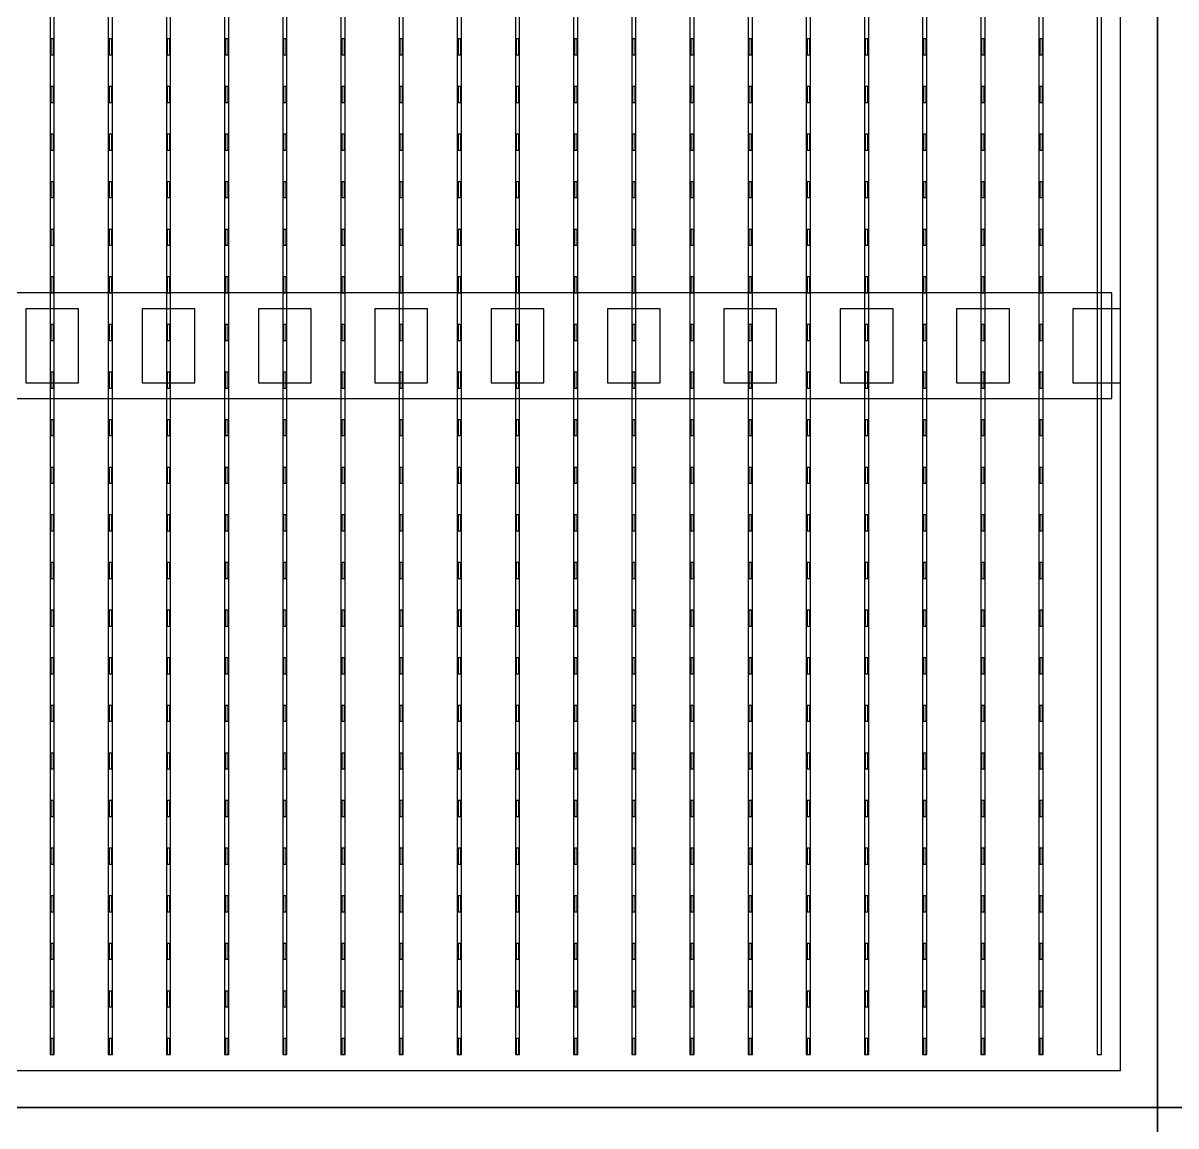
# Model space of a CAD drawing. Header units: millimetres. Extents: x -18 to 142, y -7 to 153.
# Drawn here: x 93.25 to 104.14, y 20.22 to 30.65 of the extents above; entities that cross this region are included whole.
import ezdxf

# ---------------------------------------------------------------- set-up
doc = ezdxf.new("R2010")
doc.units = ezdxf.units.MM
for name, color, linetype in [('BUSBARS', 3, 'Continuous'), ('CELLS', 5, 'Continuous'), ('CONTACT_PADS', 2, 'Continuous'), ('DICING', 4, 'Continuous'), ('FINGERS', 1, 'Continuous'), ('INSULATION', 2, 'Continuous')]:
    doc.layers.add(name, color=color, linetype=linetype)

msp = doc.modelspace()

# ---------------------------------------------------------------- linework, layer by layer
at = {"layer": 'BUSBARS'}
msp.add_lwpolyline([(103.54, 27.1), (103.54, 28.1), (83.5, 28.1), (83.5, 27.1), (103.54, 27.1)], close=True, dxfattribs=at)
at = {"layer": 'CELLS'}
for points in [[(103.97, 20.4), (103.97, 41.3), (83.07, 41.3), (83.07, 20.4), (103.97, 20.4)], [(124.87, 20.4), (124.87, 41.3), (103.97, 41.3), (103.97, 20.4), (124.87, 20.4)], [(103.97, -0.5), (103.97, 20.4), (83.07, 20.4), (83.07, -0.5), (103.97, -0.5)], [(124.87, -0.5), (124.87, 20.4), (103.97, 20.4), (103.97, -0.5), (124.87, -0.5)]]:
    msp.add_lwpolyline(points, close=True, dxfattribs=at)
at = {"layer": 'CONTACT_PADS'}
for points in [[(93.533, 30.35), (93.533, 30.5), (93.508, 30.5), (93.508, 30.35), (93.533, 30.35)], [(94.083, 30.35), (94.083, 30.5), (94.058, 30.5), (94.058, 30.35), (94.083, 30.35)], [(94.633, 30.35), (94.633, 30.5), (94.608, 30.5), (94.608, 30.35), (94.633, 30.35)], [(95.183, 30.35), (95.183, 30.5), (95.158, 30.5), (95.158, 30.35), (95.183, 30.35)], [(95.733, 30.35), (95.733, 30.5), (95.708, 30.5), (95.708, 30.35), (95.733, 30.35)], [(96.283, 30.35), (96.283, 30.5), (96.258, 30.5), (96.258, 30.35), (96.283, 30.35)], [(96.833, 30.35), (96.833, 30.5), (96.808, 30.5), (96.808, 30.35), (96.833, 30.35)], [(97.383, 30.35), (97.383, 30.5), (97.358, 30.5), (97.358, 30.35), (97.383, 30.35)], [(97.933, 30.35), (97.933, 30.5), (97.908, 30.5), (97.908, 30.35), (97.933, 30.35)], [(98.483, 30.35), (98.483, 30.5), (98.458, 30.5), (98.458, 30.35), (98.483, 30.35)], [(99.033, 30.35), (99.033, 30.5), (99.008, 30.5), (99.008, 30.35), (99.033, 30.35)], [(99.583, 30.35), (99.583, 30.5), (99.558, 30.5), (99.558, 30.35), (99.583, 30.35)], [(100.133, 30.35), (100.133, 30.5), (100.108, 30.5), (100.108, 30.35), (100.133, 30.35)], [(100.683, 30.35), (100.683, 30.5), (100.658, 30.5), (100.658, 30.35), (100.683, 30.35)], [(101.233, 30.35), (101.233, 30.5), (101.208, 30.5), (101.208, 30.35), (101.233, 30.35)], [(101.783, 30.35), (101.783, 30.5), (101.758, 30.5), (101.758, 30.35), (101.783, 30.35)], [(102.333, 30.35), (102.333, 30.5), (102.308, 30.5), (102.308, 30.35), (102.333, 30.35)], [(102.883, 30.35), (102.883, 30.5), (102.858, 30.5), (102.858, 30.35), (102.883, 30.35)], [(93.533, 29.9), (93.533, 30.05), (93.508, 30.05), (93.508, 29.9), (93.533, 29.9)], [(94.083, 29.9), (94.083, 30.05), (94.058, 30.05), (94.058, 29.9), (94.083, 29.9)], [(94.633, 29.9), (94.633, 30.05), (94.608, 30.05), (94.608, 29.9), (94.633, 29.9)], [(95.183, 29.9), (95.183, 30.05), (95.158, 30.05), (95.158, 29.9), (95.183, 29.9)], [(95.733, 29.9), (95.733, 30.05), (95.708, 30.05), (95.708, 29.9), (95.733, 29.9)], [(96.283, 29.9), (96.283, 30.05), (96.258, 30.05), (96.258, 29.9), (96.283, 29.9)], [(96.833, 29.9), (96.833, 30.05), (96.808, 30.05), (96.808, 29.9), (96.833, 29.9)], [(97.383, 29.9), (97.383, 30.05), (97.358, 30.05), (97.358, 29.9), (97.383, 29.9)], [(97.933, 29.9), (97.933, 30.05), (97.908, 30.05), (97.908, 29.9), (97.933, 29.9)], [(98.483, 29.9), (98.483, 30.05), (98.458, 30.05), (98.458, 29.9), (98.483, 29.9)], [(99.033, 29.9), (99.033, 30.05), (99.008, 30.05), (99.008, 29.9), (99.033, 29.9)], [(99.583, 29.9), (99.583, 30.05), (99.558, 30.05), (99.558, 29.9), (99.583, 29.9)], [(100.133, 29.9), (100.133, 30.05), (100.108, 30.05), (100.108, 29.9), (100.133, 29.9)], [(100.683, 29.9), (100.683, 30.05), (100.658, 30.05), (100.658, 29.9), (100.683, 29.9)], [(101.233, 29.9), (101.233, 30.05), (101.208, 30.05), (101.208, 29.9), (101.233, 29.9)], [(101.783, 29.9), (101.783, 30.05), (101.758, 30.05), (101.758, 29.9), (101.783, 29.9)], [(102.333, 29.9), (102.333, 30.05), (102.308, 30.05), (102.308, 29.9), (102.333, 29.9)], [(102.883, 29.9), (102.883, 30.05), (102.858, 30.05), (102.858, 29.9), (102.883, 29.9)], [(93.533, 29.45), (93.533, 29.6), (93.508, 29.6), (93.508, 29.45), (93.533, 29.45)], [(94.083, 29.45), (94.083, 29.6), (94.058, 29.6), (94.058, 29.45), (94.083, 29.45)], [(94.633, 29.45), (94.633, 29.6), (94.608, 29.6), (94.608, 29.45), (94.633, 29.45)], [(95.183, 29.45), (95.183, 29.6), (95.158, 29.6), (95.158, 29.45), (95.183, 29.45)], [(95.733, 29.45), (95.733, 29.6), (95.708, 29.6), (95.708, 29.45), (95.733, 29.45)], [(96.283, 29.45), (96.283, 29.6), (96.258, 29.6), (96.258, 29.45), (96.283, 29.45)], [(96.833, 29.45), (96.833, 29.6), (96.808, 29.6), (96.808, 29.45), (96.833, 29.45)], [(97.383, 29.45), (97.383, 29.6), (97.358, 29.6), (97.358, 29.45), (97.383, 29.45)], [(97.933, 29.45), (97.933, 29.6), (97.908, 29.6), (97.908, 29.45), (97.933, 29.45)], [(98.483, 29.45), (98.483, 29.6), (98.458, 29.6), (98.458, 29.45), (98.483, 29.45)], [(99.033, 29.45), (99.033, 29.6), (99.008, 29.6), (99.008, 29.45), (99.033, 29.45)], [(99.583, 29.45), (99.583, 29.6), (99.558, 29.6), (99.558, 29.45), (99.583, 29.45)], [(100.133, 29.45), (100.133, 29.6), (100.108, 29.6), (100.108, 29.45), (100.133, 29.45)], [(100.683, 29.45), (100.683, 29.6), (100.658, 29.6), (100.658, 29.45), (100.683, 29.45)], [(101.233, 29.45), (101.233, 29.6), (101.208, 29.6), (101.208, 29.45), (101.233, 29.45)], [(101.783, 29.45), (101.783, 29.6), (101.758, 29.6), (101.758, 29.45), (101.783, 29.45)], [(102.333, 29.45), (102.333, 29.6), (102.308, 29.6), (102.308, 29.45), (102.333, 29.45)], [(102.883, 29.45), (102.883, 29.6), (102.858, 29.6), (102.858, 29.45), (102.883, 29.45)], [(93.533, 29), (93.533, 29.15), (93.508, 29.15), (93.508, 29), (93.533, 29)], [(94.083, 29), (94.083, 29.15), (94.058, 29.15), (94.058, 29), (94.083, 29)], [(94.633, 29), (94.633, 29.15), (94.608, 29.15), (94.608, 29), (94.633, 29)], [(95.183, 29), (95.183, 29.15), (95.158, 29.15), (95.158, 29), (95.183, 29)], [(95.733, 29), (95.733, 29.15), (95.708, 29.15), (95.708, 29), (95.733, 29)], [(96.283, 29), (96.283, 29.15), (96.258, 29.15), (96.258, 29), (96.283, 29)], [(96.833, 29), (96.833, 29.15), (96.808, 29.15), (96.808, 29), (96.833, 29)], [(97.383, 29), (97.383, 29.15), (97.358, 29.15), (97.358, 29), (97.383, 29)], [(97.933, 29), (97.933, 29.15), (97.908, 29.15), (97.908, 29), (97.933, 29)], [(98.483, 29), (98.483, 29.15), (98.458, 29.15), (98.458, 29), (98.483, 29)], [(99.033, 29), (99.033, 29.15), (99.008, 29.15), (99.008, 29), (99.033, 29)], [(99.583, 29), (99.583, 29.15), (99.558, 29.15), (99.558, 29), (99.583, 29)], [(100.133, 29), (100.133, 29.15), (100.108, 29.15), (100.108, 29), (100.133, 29)], [(100.683, 29), (100.683, 29.15), (100.658, 29.15), (100.658, 29), (100.683, 29)], [(101.233, 29), (101.233, 29.15), (101.208, 29.15), (101.208, 29), (101.233, 29)], [(101.783, 29), (101.783, 29.15), (101.758, 29.15), (101.758, 29), (101.783, 29)], [(102.333, 29), (102.333, 29.15), (102.308, 29.15), (102.308, 29), (102.333, 29)], [(102.883, 29), (102.883, 29.15), (102.858, 29.15), (102.858, 29), (102.883, 29)], [(93.533, 28.55), (93.533, 28.7), (93.508, 28.7), (93.508, 28.55), (93.533, 28.55)], [(94.083, 28.55), (94.083, 28.7), (94.058, 28.7), (94.058, 28.55), (94.083, 28.55)], [(94.633, 28.55), (94.633, 28.7), (94.608, 28.7), (94.608, 28.55), (94.633, 28.55)], [(95.183, 28.55), (95.183, 28.7), (95.158, 28.7), (95.158, 28.55), (95.183, 28.55)], [(95.733, 28.55), (95.733, 28.7), (95.708, 28.7), (95.708, 28.55), (95.733, 28.55)], [(96.283, 28.55), (96.283, 28.7), (96.258, 28.7), (96.258, 28.55), (96.283, 28.55)], [(96.833, 28.55), (96.833, 28.7), (96.808, 28.7), (96.808, 28.55), (96.833, 28.55)], [(97.383, 28.55), (97.383, 28.7), (97.358, 28.7), (97.358, 28.55), (97.383, 28.55)], [(97.933, 28.55), (97.933, 28.7), (97.908, 28.7), (97.908, 28.55), (97.933, 28.55)], [(98.483, 28.55), (98.483, 28.7), (98.458, 28.7), (98.458, 28.55), (98.483, 28.55)], [(99.033, 28.55), (99.033, 28.7), (99.008, 28.7), (99.008, 28.55), (99.033, 28.55)], [(99.583, 28.55), (99.583, 28.7), (99.558, 28.7), (99.558, 28.55), (99.583, 28.55)], [(100.133, 28.55), (100.133, 28.7), (100.108, 28.7), (100.108, 28.55), (100.133, 28.55)], [(100.683, 28.55), (100.683, 28.7), (100.658, 28.7), (100.658, 28.55), (100.683, 28.55)], [(101.233, 28.55), (101.233, 28.7), (101.208, 28.7), (101.208, 28.55), (101.233, 28.55)], [(101.783, 28.55), (101.783, 28.7), (101.758, 28.7), (101.758, 28.55), (101.783, 28.55)], [(102.333, 28.55), (102.333, 28.7), (102.308, 28.7), (102.308, 28.55), (102.333, 28.55)], [(102.883, 28.55), (102.883, 28.7), (102.858, 28.7), (102.858, 28.55), (102.883, 28.55)], [(93.533, 28.1), (93.533, 28.25), (93.508, 28.25), (93.508, 28.1), (93.533, 28.1)], [(94.083, 28.1), (94.083, 28.25), (94.058, 28.25), (94.058, 28.1), (94.083, 28.1)], [(94.633, 28.1), (94.633, 28.25), (94.608, 28.25), (94.608, 28.1), (94.633, 28.1)], [(95.183, 28.1), (95.183, 28.25), (95.158, 28.25), (95.158, 28.1), (95.183, 28.1)], [(95.733, 28.1), (95.733, 28.25), (95.708, 28.25), (95.708, 28.1), (95.733, 28.1)], [(96.283, 28.1), (96.283, 28.25), (96.258, 28.25), (96.258, 28.1), (96.283, 28.1)], [(96.833, 28.1), (96.833, 28.25), (96.808, 28.25), (96.808, 28.1), (96.833, 28.1)], [(97.383, 28.1), (97.383, 28.25), (97.358, 28.25), (97.358, 28.1), (97.383, 28.1)], [(97.933, 28.1), (97.933, 28.25), (97.908, 28.25), (97.908, 28.1), (97.933, 28.1)], [(98.483, 28.1), (98.483, 28.25), (98.458, 28.25), (98.458, 28.1), (98.483, 28.1)], [(99.033, 28.1), (99.033, 28.25), (99.008, 28.25), (99.008, 28.1), (99.033, 28.1)], [(99.583, 28.1), (99.583, 28.25), (99.558, 28.25), (99.558, 28.1), (99.583, 28.1)], [(100.133, 28.1), (100.133, 28.25), (100.108, 28.25), (100.108, 28.1), (100.133, 28.1)], [(100.683, 28.1), (100.683, 28.25), (100.658, 28.25), (100.658, 28.1), (100.683, 28.1)], [(101.233, 28.1), (101.233, 28.25), (101.208, 28.25), (101.208, 28.1), (101.233, 28.1)], [(101.783, 28.1), (101.783, 28.25), (101.758, 28.25), (101.758, 28.1), (101.783, 28.1)], [(102.333, 28.1), (102.333, 28.25), (102.308, 28.25), (102.308, 28.1), (102.333, 28.1)], [(102.883, 28.1), (102.883, 28.25), (102.858, 28.25), (102.858, 28.1), (102.883, 28.1)], [(93.533, 27.65), (93.533, 27.8), (93.508, 27.8), (93.508, 27.65), (93.533, 27.65)], [(94.083, 27.65), (94.083, 27.8), (94.058, 27.8), (94.058, 27.65), (94.083, 27.65)], [(94.633, 27.65), (94.633, 27.8), (94.608, 27.8), (94.608, 27.65), (94.633, 27.65)], [(95.183, 27.65), (95.183, 27.8), (95.158, 27.8), (95.158, 27.65), (95.183, 27.65)], [(95.733, 27.65), (95.733, 27.8), (95.708, 27.8), (95.708, 27.65), (95.733, 27.65)], [(96.283, 27.65), (96.283, 27.8), (96.258, 27.8), (96.258, 27.65), (96.283, 27.65)], [(96.833, 27.65), (96.833, 27.8), (96.808, 27.8), (96.808, 27.65), (96.833, 27.65)], [(97.383, 27.65), (97.383, 27.8), (97.358, 27.8), (97.358, 27.65), (97.383, 27.65)], [(97.933, 27.65), (97.933, 27.8), (97.908, 27.8), (97.908, 27.65), (97.933, 27.65)], [(98.483, 27.65), (98.483, 27.8), (98.458, 27.8), (98.458, 27.65), (98.483, 27.65)], [(99.033, 27.65), (99.033, 27.8), (99.008, 27.8), (99.008, 27.65), (99.033, 27.65)], [(99.583, 27.65), (99.583, 27.8), (99.558, 27.8), (99.558, 27.65), (99.583, 27.65)], [(100.133, 27.65), (100.133, 27.8), (100.108, 27.8), (100.108, 27.65), (100.133, 27.65)], [(100.683, 27.65), (100.683, 27.8), (100.658, 27.8), (100.658, 27.65), (100.683, 27.65)], [(101.233, 27.65), (101.233, 27.8), (101.208, 27.8), (101.208, 27.65), (101.233, 27.65)], [(101.783, 27.65), (101.783, 27.8), (101.758, 27.8), (101.758, 27.65), (101.783, 27.65)], [(102.333, 27.65), (102.333, 27.8), (102.308, 27.8), (102.308, 27.65), (102.333, 27.65)], [(102.883, 27.65), (102.883, 27.8), (102.858, 27.8), (102.858, 27.65), (102.883, 27.65)], [(93.533, 27.2), (93.533, 27.35), (93.508, 27.35), (93.508, 27.2), (93.533, 27.2)], [(94.083, 27.2), (94.083, 27.35), (94.058, 27.35), (94.058, 27.2), (94.083, 27.2)], [(94.633, 27.2), (94.633, 27.35), (94.608, 27.35), (94.608, 27.2), (94.633, 27.2)], [(95.183, 27.2), (95.183, 27.35), (95.158, 27.35), (95.158, 27.2), (95.183, 27.2)], [(95.733, 27.2), (95.733, 27.35), (95.708, 27.35), (95.708, 27.2), (95.733, 27.2)], [(96.283, 27.2), (96.283, 27.35), (96.258, 27.35), (96.258, 27.2), (96.283, 27.2)], [(96.833, 27.2), (96.833, 27.35), (96.808, 27.35), (96.808, 27.2), (96.833, 27.2)], [(97.383, 27.2), (97.383, 27.35), (97.358, 27.35), (97.358, 27.2), (97.383, 27.2)], [(97.933, 27.2), (97.933, 27.35), (97.908, 27.35), (97.908, 27.2), (97.933, 27.2)], [(98.483, 27.2), (98.483, 27.35), (98.458, 27.35), (98.458, 27.2), (98.483, 27.2)], [(99.033, 27.2), (99.033, 27.35), (99.008, 27.35), (99.008, 27.2), (99.033, 27.2)], [(99.583, 27.2), (99.583, 27.35), (99.558, 27.35), (99.558, 27.2), (99.583, 27.2)], [(100.133, 27.2), (100.133, 27.35), (100.108, 27.35), (100.108, 27.2), (100.133, 27.2)], [(100.683, 27.2), (100.683, 27.35), (100.658, 27.35), (100.658, 27.2), (100.683, 27.2)], [(101.233, 27.2), (101.233, 27.35), (101.208, 27.35), (101.208, 27.2), (101.233, 27.2)], [(101.783, 27.2), (101.783, 27.35), (101.758, 27.35), (101.758, 27.2), (101.783, 27.2)], [(102.333, 27.2), (102.333, 27.35), (102.308, 27.35), (102.308, 27.2), (102.333, 27.2)], [(102.883, 27.2), (102.883, 27.35), (102.858, 27.35), (102.858, 27.2), (102.883, 27.2)], [(93.533, 26.75), (93.533, 26.9), (93.508, 26.9), (93.508, 26.75), (93.533, 26.75)], [(94.083, 26.75), (94.083, 26.9), (94.058, 26.9), (94.058, 26.75), (94.083, 26.75)], [(94.633, 26.75), (94.633, 26.9), (94.608, 26.9), (94.608, 26.75), (94.633, 26.75)], [(95.183, 26.75), (95.183, 26.9), (95.158, 26.9), (95.158, 26.75), (95.183, 26.75)], [(95.733, 26.75), (95.733, 26.9), (95.708, 26.9), (95.708, 26.75), (95.733, 26.75)], [(96.283, 26.75), (96.283, 26.9), (96.258, 26.9), (96.258, 26.75), (96.283, 26.75)], [(96.833, 26.75), (96.833, 26.9), (96.808, 26.9), (96.808, 26.75), (96.833, 26.75)], [(97.383, 26.75), (97.383, 26.9), (97.358, 26.9), (97.358, 26.75), (97.383, 26.75)], [(97.933, 26.75), (97.933, 26.9), (97.908, 26.9), (97.908, 26.75), (97.933, 26.75)], [(98.483, 26.75), (98.483, 26.9), (98.458, 26.9), (98.458, 26.75), (98.483, 26.75)], [(99.033, 26.75), (99.033, 26.9), (99.008, 26.9), (99.008, 26.75), (99.033, 26.75)], [(99.583, 26.75), (99.583, 26.9), (99.558, 26.9), (99.558, 26.75), (99.583, 26.75)], [(100.133, 26.75), (100.133, 26.9), (100.108, 26.9), (100.108, 26.75), (100.133, 26.75)], [(100.683, 26.75), (100.683, 26.9), (100.658, 26.9), (100.658, 26.75), (100.683, 26.75)], [(101.233, 26.75), (101.233, 26.9), (101.208, 26.9), (101.208, 26.75), (101.233, 26.75)], [(101.783, 26.75), (101.783, 26.9), (101.758, 26.9), (101.758, 26.75), (101.783, 26.75)], [(102.333, 26.75), (102.333, 26.9), (102.308, 26.9), (102.308, 26.75), (102.333, 26.75)], [(102.883, 26.75), (102.883, 26.9), (102.858, 26.9), (102.858, 26.75), (102.883, 26.75)], [(93.533, 26.3), (93.533, 26.45), (93.508, 26.45), (93.508, 26.3), (93.533, 26.3)], [(94.083, 26.3), (94.083, 26.45), (94.058, 26.45), (94.058, 26.3), (94.083, 26.3)], [(94.633, 26.3), (94.633, 26.45), (94.608, 26.45), (94.608, 26.3), (94.633, 26.3)], [(95.183, 26.3), (95.183, 26.45), (95.158, 26.45), (95.158, 26.3), (95.183, 26.3)], [(95.733, 26.3), (95.733, 26.45), (95.708, 26.45), (95.708, 26.3), (95.733, 26.3)], [(96.283, 26.3), (96.283, 26.45), (96.258, 26.45), (96.258, 26.3), (96.283, 26.3)], [(96.833, 26.3), (96.833, 26.45), (96.808, 26.45), (96.808, 26.3), (96.833, 26.3)], [(97.383, 26.3), (97.383, 26.45), (97.358, 26.45), (97.358, 26.3), (97.383, 26.3)], [(97.933, 26.3), (97.933, 26.45), (97.908, 26.45), (97.908, 26.3), (97.933, 26.3)], [(98.483, 26.3), (98.483, 26.45), (98.458, 26.45), (98.458, 26.3), (98.483, 26.3)], [(99.033, 26.3), (99.033, 26.45), (99.008, 26.45), (99.008, 26.3), (99.033, 26.3)], [(99.583, 26.3), (99.583, 26.45), (99.558, 26.45), (99.558, 26.3), (99.583, 26.3)], [(100.133, 26.3), (100.133, 26.45), (100.108, 26.45), (100.108, 26.3), (100.133, 26.3)], [(100.683, 26.3), (100.683, 26.45), (100.658, 26.45), (100.658, 26.3), (100.683, 26.3)], [(101.233, 26.3), (101.233, 26.45), (101.208, 26.45), (101.208, 26.3), (101.233, 26.3)], [(101.783, 26.3), (101.783, 26.45), (101.758, 26.45), (101.758, 26.3), (101.783, 26.3)], [(102.333, 26.3), (102.333, 26.45), (102.308, 26.45), (102.308, 26.3), (102.333, 26.3)], [(102.883, 26.3), (102.883, 26.45), (102.858, 26.45), (102.858, 26.3), (102.883, 26.3)], [(93.533, 25.85), (93.533, 26), (93.508, 26), (93.508, 25.85), (93.533, 25.85)], [(94.083, 25.85), (94.083, 26), (94.058, 26), (94.058, 25.85), (94.083, 25.85)], [(94.633, 25.85), (94.633, 26), (94.608, 26), (94.608, 25.85), (94.633, 25.85)], [(95.183, 25.85), (95.183, 26), (95.158, 26), (95.158, 25.85), (95.183, 25.85)], [(95.733, 25.85), (95.733, 26), (95.708, 26), (95.708, 25.85), (95.733, 25.85)], [(96.283, 25.85), (96.283, 26), (96.258, 26), (96.258, 25.85), (96.283, 25.85)], [(96.833, 25.85), (96.833, 26), (96.808, 26), (96.808, 25.85), (96.833, 25.85)], [(97.383, 25.85), (97.383, 26), (97.358, 26), (97.358, 25.85), (97.383, 25.85)], [(97.933, 25.85), (97.933, 26), (97.908, 26), (97.908, 25.85), (97.933, 25.85)], [(98.483, 25.85), (98.483, 26), (98.458, 26), (98.458, 25.85), (98.483, 25.85)], [(99.033, 25.85), (99.033, 26), (99.008, 26), (99.008, 25.85), (99.033, 25.85)], [(99.583, 25.85), (99.583, 26), (99.558, 26), (99.558, 25.85), (99.583, 25.85)], [(100.133, 25.85), (100.133, 26), (100.108, 26), (100.108, 25.85), (100.133, 25.85)], [(100.683, 25.85), (100.683, 26), (100.658, 26), (100.658, 25.85), (100.683, 25.85)], [(101.233, 25.85), (101.233, 26), (101.208, 26), (101.208, 25.85), (101.233, 25.85)], [(101.783, 25.85), (101.783, 26), (101.758, 26), (101.758, 25.85), (101.783, 25.85)], [(102.333, 25.85), (102.333, 26), (102.308, 26), (102.308, 25.85), (102.333, 25.85)], [(102.883, 25.85), (102.883, 26), (102.858, 26), (102.858, 25.85), (102.883, 25.85)], [(93.533, 25.4), (93.533, 25.55), (93.508, 25.55), (93.508, 25.4), (93.533, 25.4)], [(94.083, 25.4), (94.083, 25.55), (94.058, 25.55), (94.058, 25.4), (94.083, 25.4)], [(94.633, 25.4), (94.633, 25.55), (94.608, 25.55), (94.608, 25.4), (94.633, 25.4)], [(95.183, 25.4), (95.183, 25.55), (95.158, 25.55), (95.158, 25.4), (95.183, 25.4)], [(95.733, 25.4), (95.733, 25.55), (95.708, 25.55), (95.708, 25.4), (95.733, 25.4)], [(96.283, 25.4), (96.283, 25.55), (96.258, 25.55), (96.258, 25.4), (96.283, 25.4)], [(96.833, 25.4), (96.833, 25.55), (96.808, 25.55), (96.808, 25.4), (96.833, 25.4)], [(97.383, 25.4), (97.383, 25.55), (97.358, 25.55), (97.358, 25.4), (97.383, 25.4)], [(97.933, 25.4), (97.933, 25.55), (97.908, 25.55), (97.908, 25.4), (97.933, 25.4)], [(98.483, 25.4), (98.483, 25.55), (98.458, 25.55), (98.458, 25.4), (98.483, 25.4)], [(99.033, 25.4), (99.033, 25.55), (99.008, 25.55), (99.008, 25.4), (99.033, 25.4)], [(99.583, 25.4), (99.583, 25.55), (99.558, 25.55), (99.558, 25.4), (99.583, 25.4)], [(100.133, 25.4), (100.133, 25.55), (100.108, 25.55), (100.108, 25.4), (100.133, 25.4)], [(100.683, 25.4), (100.683, 25.55), (100.658, 25.55), (100.658, 25.4), (100.683, 25.4)], [(101.233, 25.4), (101.233, 25.55), (101.208, 25.55), (101.208, 25.4), (101.233, 25.4)], [(101.783, 25.4), (101.783, 25.55), (101.758, 25.55), (101.758, 25.4), (101.783, 25.4)], [(102.333, 25.4), (102.333, 25.55), (102.308, 25.55), (102.308, 25.4), (102.333, 25.4)], [(102.883, 25.4), (102.883, 25.55), (102.858, 25.55), (102.858, 25.4), (102.883, 25.4)], [(93.533, 24.95), (93.533, 25.1), (93.508, 25.1), (93.508, 24.95), (93.533, 24.95)], [(94.083, 24.95), (94.083, 25.1), (94.058, 25.1), (94.058, 24.95), (94.083, 24.95)], [(94.633, 24.95), (94.633, 25.1), (94.608, 25.1), (94.608, 24.95), (94.633, 24.95)], [(95.183, 24.95), (95.183, 25.1), (95.158, 25.1), (95.158, 24.95), (95.183, 24.95)], [(95.733, 24.95), (95.733, 25.1), (95.708, 25.1), (95.708, 24.95), (95.733, 24.95)], [(96.283, 24.95), (96.283, 25.1), (96.258, 25.1), (96.258, 24.95), (96.283, 24.95)], [(96.833, 24.95), (96.833, 25.1), (96.808, 25.1), (96.808, 24.95), (96.833, 24.95)], [(97.383, 24.95), (97.383, 25.1), (97.358, 25.1), (97.358, 24.95), (97.383, 24.95)], [(97.933, 24.95), (97.933, 25.1), (97.908, 25.1), (97.908, 24.95), (97.933, 24.95)], [(98.483, 24.95), (98.483, 25.1), (98.458, 25.1), (98.458, 24.95), (98.483, 24.95)], [(99.033, 24.95), (99.033, 25.1), (99.008, 25.1), (99.008, 24.95), (99.033, 24.95)], [(99.583, 24.95), (99.583, 25.1), (99.558, 25.1), (99.558, 24.95), (99.583, 24.95)], [(100.133, 24.95), (100.133, 25.1), (100.108, 25.1), (100.108, 24.95), (100.133, 24.95)], [(100.683, 24.95), (100.683, 25.1), (100.658, 25.1), (100.658, 24.95), (100.683, 24.95)], [(101.233, 24.95), (101.233, 25.1), (101.208, 25.1), (101.208, 24.95), (101.233, 24.95)], [(101.783, 24.95), (101.783, 25.1), (101.758, 25.1), (101.758, 24.95), (101.783, 24.95)], [(102.333, 24.95), (102.333, 25.1), (102.308, 25.1), (102.308, 24.95), (102.333, 24.95)], [(102.883, 24.95), (102.883, 25.1), (102.858, 25.1), (102.858, 24.95), (102.883, 24.95)], [(93.533, 24.5), (93.533, 24.65), (93.508, 24.65), (93.508, 24.5), (93.533, 24.5)], [(94.083, 24.5), (94.083, 24.65), (94.058, 24.65), (94.058, 24.5), (94.083, 24.5)], [(94.633, 24.5), (94.633, 24.65), (94.608, 24.65), (94.608, 24.5), (94.633, 24.5)], [(95.183, 24.5), (95.183, 24.65), (95.158, 24.65), (95.158, 24.5), (95.183, 24.5)], [(95.733, 24.5), (95.733, 24.65), (95.708, 24.65), (95.708, 24.5), (95.733, 24.5)], [(96.283, 24.5), (96.283, 24.65), (96.258, 24.65), (96.258, 24.5), (96.283, 24.5)], [(96.833, 24.5), (96.833, 24.65), (96.808, 24.65), (96.808, 24.5), (96.833, 24.5)], [(97.383, 24.5), (97.383, 24.65), (97.358, 24.65), (97.358, 24.5), (97.383, 24.5)], [(97.933, 24.5), (97.933, 24.65), (97.908, 24.65), (97.908, 24.5), (97.933, 24.5)], [(98.483, 24.5), (98.483, 24.65), (98.458, 24.65), (98.458, 24.5), (98.483, 24.5)], [(99.033, 24.5), (99.033, 24.65), (99.008, 24.65), (99.008, 24.5), (99.033, 24.5)], [(99.583, 24.5), (99.583, 24.65), (99.558, 24.65), (99.558, 24.5), (99.583, 24.5)], [(100.133, 24.5), (100.133, 24.65), (100.108, 24.65), (100.108, 24.5), (100.133, 24.5)], [(100.683, 24.5), (100.683, 24.65), (100.658, 24.65), (100.658, 24.5), (100.683, 24.5)], [(101.233, 24.5), (101.233, 24.65), (101.208, 24.65), (101.208, 24.5), (101.233, 24.5)], [(101.783, 24.5), (101.783, 24.65), (101.758, 24.65), (101.758, 24.5), (101.783, 24.5)], [(102.333, 24.5), (102.333, 24.65), (102.308, 24.65), (102.308, 24.5), (102.333, 24.5)], [(102.883, 24.5), (102.883, 24.65), (102.858, 24.65), (102.858, 24.5), (102.883, 24.5)], [(93.533, 24.05), (93.533, 24.2), (93.508, 24.2), (93.508, 24.05), (93.533, 24.05)], [(94.083, 24.05), (94.083, 24.2), (94.058, 24.2), (94.058, 24.05), (94.083, 24.05)], [(94.633, 24.05), (94.633, 24.2), (94.608, 24.2), (94.608, 24.05), (94.633, 24.05)], [(95.183, 24.05), (95.183, 24.2), (95.158, 24.2), (95.158, 24.05), (95.183, 24.05)], [(95.733, 24.05), (95.733, 24.2), (95.708, 24.2), (95.708, 24.05), (95.733, 24.05)], [(96.283, 24.05), (96.283, 24.2), (96.258, 24.2), (96.258, 24.05), (96.283, 24.05)], [(96.833, 24.05), (96.833, 24.2), (96.808, 24.2), (96.808, 24.05), (96.833, 24.05)], [(97.383, 24.05), (97.383, 24.2), (97.358, 24.2), (97.358, 24.05), (97.383, 24.05)], [(97.933, 24.05), (97.933, 24.2), (97.908, 24.2), (97.908, 24.05), (97.933, 24.05)], [(98.483, 24.05), (98.483, 24.2), (98.458, 24.2), (98.458, 24.05), (98.483, 24.05)], [(99.033, 24.05), (99.033, 24.2), (99.008, 24.2), (99.008, 24.05), (99.033, 24.05)], [(99.583, 24.05), (99.583, 24.2), (99.558, 24.2), (99.558, 24.05), (99.583, 24.05)], [(100.133, 24.05), (100.133, 24.2), (100.108, 24.2), (100.108, 24.05), (100.133, 24.05)], [(100.683, 24.05), (100.683, 24.2), (100.658, 24.2), (100.658, 24.05), (100.683, 24.05)], [(101.233, 24.05), (101.233, 24.2), (101.208, 24.2), (101.208, 24.05), (101.233, 24.05)], [(101.783, 24.05), (101.783, 24.2), (101.758, 24.2), (101.758, 24.05), (101.783, 24.05)], [(102.333, 24.05), (102.333, 24.2), (102.308, 24.2), (102.308, 24.05), (102.333, 24.05)], [(102.883, 24.05), (102.883, 24.2), (102.858, 24.2), (102.858, 24.05), (102.883, 24.05)], [(93.533, 23.6), (93.533, 23.75), (93.508, 23.75), (93.508, 23.6), (93.533, 23.6)], [(94.083, 23.6), (94.083, 23.75), (94.058, 23.75), (94.058, 23.6), (94.083, 23.6)], [(94.633, 23.6), (94.633, 23.75), (94.608, 23.75), (94.608, 23.6), (94.633, 23.6)], [(95.183, 23.6), (95.183, 23.75), (95.158, 23.75), (95.158, 23.6), (95.183, 23.6)], [(95.733, 23.6), (95.733, 23.75), (95.708, 23.75), (95.708, 23.6), (95.733, 23.6)], [(96.283, 23.6), (96.283, 23.75), (96.258, 23.75), (96.258, 23.6), (96.283, 23.6)], [(96.833, 23.6), (96.833, 23.75), (96.808, 23.75), (96.808, 23.6), (96.833, 23.6)], [(97.383, 23.6), (97.383, 23.75), (97.358, 23.75), (97.358, 23.6), (97.383, 23.6)], [(97.933, 23.6), (97.933, 23.75), (97.908, 23.75), (97.908, 23.6), (97.933, 23.6)], [(98.483, 23.6), (98.483, 23.75), (98.458, 23.75), (98.458, 23.6), (98.483, 23.6)], [(99.033, 23.6), (99.033, 23.75), (99.008, 23.75), (99.008, 23.6), (99.033, 23.6)], [(99.583, 23.6), (99.583, 23.75), (99.558, 23.75), (99.558, 23.6), (99.583, 23.6)], [(100.133, 23.6), (100.133, 23.75), (100.108, 23.75), (100.108, 23.6), (100.133, 23.6)], [(100.683, 23.6), (100.683, 23.75), (100.658, 23.75), (100.658, 23.6), (100.683, 23.6)], [(101.233, 23.6), (101.233, 23.75), (101.208, 23.75), (101.208, 23.6), (101.233, 23.6)], [(101.783, 23.6), (101.783, 23.75), (101.758, 23.75), (101.758, 23.6), (101.783, 23.6)], [(102.333, 23.6), (102.333, 23.75), (102.308, 23.75), (102.308, 23.6), (102.333, 23.6)], [(102.883, 23.6), (102.883, 23.75), (102.858, 23.75), (102.858, 23.6), (102.883, 23.6)], [(93.533, 23.15), (93.533, 23.3), (93.508, 23.3), (93.508, 23.15), (93.533, 23.15)], [(94.083, 23.15), (94.083, 23.3), (94.058, 23.3), (94.058, 23.15), (94.083, 23.15)], [(94.633, 23.15), (94.633, 23.3), (94.608, 23.3), (94.608, 23.15), (94.633, 23.15)], [(95.183, 23.15), (95.183, 23.3), (95.158, 23.3), (95.158, 23.15), (95.183, 23.15)], [(95.733, 23.15), (95.733, 23.3), (95.708, 23.3), (95.708, 23.15), (95.733, 23.15)], [(96.283, 23.15), (96.283, 23.3), (96.258, 23.3), (96.258, 23.15), (96.283, 23.15)], [(96.833, 23.15), (96.833, 23.3), (96.808, 23.3), (96.808, 23.15), (96.833, 23.15)], [(97.383, 23.15), (97.383, 23.3), (97.358, 23.3), (97.358, 23.15), (97.383, 23.15)], [(97.933, 23.15), (97.933, 23.3), (97.908, 23.3), (97.908, 23.15), (97.933, 23.15)], [(98.483, 23.15), (98.483, 23.3), (98.458, 23.3), (98.458, 23.15), (98.483, 23.15)], [(99.033, 23.15), (99.033, 23.3), (99.008, 23.3), (99.008, 23.15), (99.033, 23.15)], [(99.583, 23.15), (99.583, 23.3), (99.558, 23.3), (99.558, 23.15), (99.583, 23.15)], [(100.133, 23.15), (100.133, 23.3), (100.108, 23.3), (100.108, 23.15), (100.133, 23.15)], [(100.683, 23.15), (100.683, 23.3), (100.658, 23.3), (100.658, 23.15), (100.683, 23.15)], [(101.233, 23.15), (101.233, 23.3), (101.208, 23.3), (101.208, 23.15), (101.233, 23.15)], [(101.783, 23.15), (101.783, 23.3), (101.758, 23.3), (101.758, 23.15), (101.783, 23.15)], [(102.333, 23.15), (102.333, 23.3), (102.308, 23.3), (102.308, 23.15), (102.333, 23.15)], [(102.883, 23.15), (102.883, 23.3), (102.858, 23.3), (102.858, 23.15), (102.883, 23.15)], [(93.533, 22.7), (93.533, 22.85), (93.508, 22.85), (93.508, 22.7), (93.533, 22.7)], [(94.083, 22.7), (94.083, 22.85), (94.058, 22.85), (94.058, 22.7), (94.083, 22.7)], [(94.633, 22.7), (94.633, 22.85), (94.608, 22.85), (94.608, 22.7), (94.633, 22.7)], [(95.183, 22.7), (95.183, 22.85), (95.158, 22.85), (95.158, 22.7), (95.183, 22.7)], [(95.733, 22.7), (95.733, 22.85), (95.708, 22.85), (95.708, 22.7), (95.733, 22.7)], [(96.283, 22.7), (96.283, 22.85), (96.258, 22.85), (96.258, 22.7), (96.283, 22.7)], [(96.833, 22.7), (96.833, 22.85), (96.808, 22.85), (96.808, 22.7), (96.833, 22.7)], [(97.383, 22.7), (97.383, 22.85), (97.358, 22.85), (97.358, 22.7), (97.383, 22.7)], [(97.933, 22.7), (97.933, 22.85), (97.908, 22.85), (97.908, 22.7), (97.933, 22.7)], [(98.483, 22.7), (98.483, 22.85), (98.458, 22.85), (98.458, 22.7), (98.483, 22.7)], [(99.033, 22.7), (99.033, 22.85), (99.008, 22.85), (99.008, 22.7), (99.033, 22.7)], [(99.583, 22.7), (99.583, 22.85), (99.558, 22.85), (99.558, 22.7), (99.583, 22.7)], [(100.133, 22.7), (100.133, 22.85), (100.108, 22.85), (100.108, 22.7), (100.133, 22.7)], [(100.683, 22.7), (100.683, 22.85), (100.658, 22.85), (100.658, 22.7), (100.683, 22.7)], [(101.233, 22.7), (101.233, 22.85), (101.208, 22.85), (101.208, 22.7), (101.233, 22.7)], [(101.783, 22.7), (101.783, 22.85), (101.758, 22.85), (101.758, 22.7), (101.783, 22.7)], [(102.333, 22.7), (102.333, 22.85), (102.308, 22.85), (102.308, 22.7), (102.333, 22.7)], [(102.883, 22.7), (102.883, 22.85), (102.858, 22.85), (102.858, 22.7), (102.883, 22.7)], [(93.533, 22.25), (93.533, 22.4), (93.508, 22.4), (93.508, 22.25), (93.533, 22.25)], [(94.083, 22.25), (94.083, 22.4), (94.058, 22.4), (94.058, 22.25), (94.083, 22.25)], [(94.633, 22.25), (94.633, 22.4), (94.608, 22.4), (94.608, 22.25), (94.633, 22.25)], [(95.183, 22.25), (95.183, 22.4), (95.158, 22.4), (95.158, 22.25), (95.183, 22.25)], [(95.733, 22.25), (95.733, 22.4), (95.708, 22.4), (95.708, 22.25), (95.733, 22.25)], [(96.283, 22.25), (96.283, 22.4), (96.258, 22.4), (96.258, 22.25), (96.283, 22.25)], [(96.833, 22.25), (96.833, 22.4), (96.808, 22.4), (96.808, 22.25), (96.833, 22.25)], [(97.383, 22.25), (97.383, 22.4), (97.358, 22.4), (97.358, 22.25), (97.383, 22.25)], [(97.933, 22.25), (97.933, 22.4), (97.908, 22.4), (97.908, 22.25), (97.933, 22.25)], [(98.483, 22.25), (98.483, 22.4), (98.458, 22.4), (98.458, 22.25), (98.483, 22.25)], [(99.033, 22.25), (99.033, 22.4), (99.008, 22.4), (99.008, 22.25), (99.033, 22.25)], [(99.583, 22.25), (99.583, 22.4), (99.558, 22.4), (99.558, 22.25), (99.583, 22.25)], [(100.133, 22.25), (100.133, 22.4), (100.108, 22.4), (100.108, 22.25), (100.133, 22.25)], [(100.683, 22.25), (100.683, 22.4), (100.658, 22.4), (100.658, 22.25), (100.683, 22.25)], [(101.233, 22.25), (101.233, 22.4), (101.208, 22.4), (101.208, 22.25), (101.233, 22.25)], [(101.783, 22.25), (101.783, 22.4), (101.758, 22.4), (101.758, 22.25), (101.783, 22.25)], [(102.333, 22.25), (102.333, 22.4), (102.308, 22.4), (102.308, 22.25), (102.333, 22.25)], [(102.883, 22.25), (102.883, 22.4), (102.858, 22.4), (102.858, 22.25), (102.883, 22.25)], [(93.533, 21.8), (93.533, 21.95), (93.508, 21.95), (93.508, 21.8), (93.533, 21.8)], [(94.083, 21.8), (94.083, 21.95), (94.058, 21.95), (94.058, 21.8), (94.083, 21.8)], [(94.633, 21.8), (94.633, 21.95), (94.608, 21.95), (94.608, 21.8), (94.633, 21.8)], [(95.183, 21.8), (95.183, 21.95), (95.158, 21.95), (95.158, 21.8), (95.183, 21.8)], [(95.733, 21.8), (95.733, 21.95), (95.708, 21.95), (95.708, 21.8), (95.733, 21.8)], [(96.283, 21.8), (96.283, 21.95), (96.258, 21.95), (96.258, 21.8), (96.283, 21.8)], [(96.833, 21.8), (96.833, 21.95), (96.808, 21.95), (96.808, 21.8), (96.833, 21.8)], [(97.383, 21.8), (97.383, 21.95), (97.358, 21.95), (97.358, 21.8), (97.383, 21.8)], [(97.933, 21.8), (97.933, 21.95), (97.908, 21.95), (97.908, 21.8), (97.933, 21.8)], [(98.483, 21.8), (98.483, 21.95), (98.458, 21.95), (98.458, 21.8), (98.483, 21.8)], [(99.033, 21.8), (99.033, 21.95), (99.008, 21.95), (99.008, 21.8), (99.033, 21.8)], [(99.583, 21.8), (99.583, 21.95), (99.558, 21.95), (99.558, 21.8), (99.583, 21.8)], [(100.133, 21.8), (100.133, 21.95), (100.108, 21.95), (100.108, 21.8), (100.133, 21.8)], [(100.683, 21.8), (100.683, 21.95), (100.658, 21.95), (100.658, 21.8), (100.683, 21.8)], [(101.233, 21.8), (101.233, 21.95), (101.208, 21.95), (101.208, 21.8), (101.233, 21.8)], [(101.783, 21.8), (101.783, 21.95), (101.758, 21.95), (101.758, 21.8), (101.783, 21.8)], [(102.333, 21.8), (102.333, 21.95), (102.308, 21.95), (102.308, 21.8), (102.333, 21.8)], [(102.883, 21.8), (102.883, 21.95), (102.858, 21.95), (102.858, 21.8), (102.883, 21.8)], [(93.533, 21.35), (93.533, 21.5), (93.508, 21.5), (93.508, 21.35), (93.533, 21.35)], [(94.083, 21.35), (94.083, 21.5), (94.058, 21.5), (94.058, 21.35), (94.083, 21.35)], [(94.633, 21.35), (94.633, 21.5), (94.608, 21.5), (94.608, 21.35), (94.633, 21.35)], [(95.183, 21.35), (95.183, 21.5), (95.158, 21.5), (95.158, 21.35), (95.183, 21.35)], [(95.733, 21.35), (95.733, 21.5), (95.708, 21.5), (95.708, 21.35), (95.733, 21.35)], [(96.283, 21.35), (96.283, 21.5), (96.258, 21.5), (96.258, 21.35), (96.283, 21.35)], [(96.833, 21.35), (96.833, 21.5), (96.808, 21.5), (96.808, 21.35), (96.833, 21.35)], [(97.383, 21.35), (97.383, 21.5), (97.358, 21.5), (97.358, 21.35), (97.383, 21.35)], [(97.933, 21.35), (97.933, 21.5), (97.908, 21.5), (97.908, 21.35), (97.933, 21.35)], [(98.483, 21.35), (98.483, 21.5), (98.458, 21.5), (98.458, 21.35), (98.483, 21.35)], [(99.033, 21.35), (99.033, 21.5), (99.008, 21.5), (99.008, 21.35), (99.033, 21.35)], [(99.583, 21.35), (99.583, 21.5), (99.558, 21.5), (99.558, 21.35), (99.583, 21.35)], [(100.133, 21.35), (100.133, 21.5), (100.108, 21.5), (100.108, 21.35), (100.133, 21.35)], [(100.683, 21.35), (100.683, 21.5), (100.658, 21.5), (100.658, 21.35), (100.683, 21.35)], [(101.233, 21.35), (101.233, 21.5), (101.208, 21.5), (101.208, 21.35), (101.233, 21.35)], [(101.783, 21.35), (101.783, 21.5), (101.758, 21.5), (101.758, 21.35), (101.783, 21.35)], [(102.333, 21.35), (102.333, 21.5), (102.308, 21.5), (102.308, 21.35), (102.333, 21.35)], [(102.883, 21.35), (102.883, 21.5), (102.858, 21.5), (102.858, 21.35), (102.883, 21.35)], [(93.533, 20.9), (93.533, 21.05), (93.508, 21.05), (93.508, 20.9), (93.533, 20.9)], [(94.083, 20.9), (94.083, 21.05), (94.058, 21.05), (94.058, 20.9), (94.083, 20.9)], [(94.633, 20.9), (94.633, 21.05), (94.608, 21.05), (94.608, 20.9), (94.633, 20.9)], [(95.183, 20.9), (95.183, 21.05), (95.158, 21.05), (95.158, 20.9), (95.183, 20.9)], [(95.733, 20.9), (95.733, 21.05), (95.708, 21.05), (95.708, 20.9), (95.733, 20.9)], [(96.283, 20.9), (96.283, 21.05), (96.258, 21.05), (96.258, 20.9), (96.283, 20.9)], [(96.833, 20.9), (96.833, 21.05), (96.808, 21.05), (96.808, 20.9), (96.833, 20.9)], [(97.383, 20.9), (97.383, 21.05), (97.358, 21.05), (97.358, 20.9), (97.383, 20.9)], [(97.933, 20.9), (97.933, 21.05), (97.908, 21.05), (97.908, 20.9), (97.933, 20.9)], [(98.483, 20.9), (98.483, 21.05), (98.458, 21.05), (98.458, 20.9), (98.483, 20.9)], [(99.033, 20.9), (99.033, 21.05), (99.008, 21.05), (99.008, 20.9), (99.033, 20.9)], [(99.583, 20.9), (99.583, 21.05), (99.558, 21.05), (99.558, 20.9), (99.583, 20.9)], [(100.133, 20.9), (100.133, 21.05), (100.108, 21.05), (100.108, 20.9), (100.133, 20.9)], [(100.683, 20.9), (100.683, 21.05), (100.658, 21.05), (100.658, 20.9), (100.683, 20.9)], [(101.233, 20.9), (101.233, 21.05), (101.208, 21.05), (101.208, 20.9), (101.233, 20.9)], [(101.783, 20.9), (101.783, 21.05), (101.758, 21.05), (101.758, 20.9), (101.783, 20.9)], [(102.333, 20.9), (102.333, 21.05), (102.308, 21.05), (102.308, 20.9), (102.333, 20.9)], [(102.883, 20.9), (102.883, 21.05), (102.858, 21.05), (102.858, 20.9), (102.883, 20.9)]]:
    msp.add_lwpolyline(points, close=True, dxfattribs=at)
at = {"layer": 'DICING'}
for p, q in [((103.97, -7.35), (103.97, 152.65)), ((103.97, -7.35), (103.97, 152.65)), ((103.97, -7.35), (103.97, 152.65)), ((103.97, -7.35), (103.97, 152.65)), ((103.97, -7.35), (103.97, 152.65)), ((103.97, -7.35), (103.97, 152.65)), ((103.97, -7.35), (103.97, 131.75)), ((103.97, -7.35), (103.97, 131.75)), ((103.97, -7.35), (103.97, 131.75)), ((103.97, -7.35), (103.97, 131.75)), ((103.97, -7.35), (103.97, 131.75)), ((103.97, -7.35), (103.97, 131.75)), ((103.97, -7.35), (103.97, 110.85)), ((103.97, -7.35), (103.97, 110.85)), ((103.97, -7.35), (103.97, 110.85)), ((103.97, -7.35), (103.97, 110.85)), ((103.97, -7.35), (103.97, 110.85)), ((103.97, -7.35), (103.97, 110.85)), ((103.97, -7.35), (103.97, 89.95)), ((103.97, -7.35), (103.97, 89.95)), ((103.97, -7.35), (103.97, 89.95)), ((103.97, -7.35), (103.97, 89.95)), ((103.97, -7.35), (103.97, 89.95)), ((103.97, -7.35), (103.97, 89.95)), ((103.97, -7.35), (103.97, 69.05)), ((103.97, -7.35), (103.97, 69.05)), ((103.97, -7.35), (103.97, 69.05)), ((103.97, -7.35), (103.97, 69.05)), ((103.97, -7.35), (103.97, 69.05)), ((103.97, -7.35), (103.97, 69.05)), ((103.97, -7.35), (103.97, 48.15)), ((103.97, -7.35), (103.97, 48.15)), ((103.97, -7.35), (103.97, 48.15)), ((103.97, -7.35), (103.97, 48.15)), ((103.97, -7.35), (103.97, 48.15)), ((103.97, -7.35), (103.97, 48.15)), ((103.97, -7.35), (103.97, 27.25)), ((103.97, -7.35), (103.97, 27.25)), ((-17.83, 20.4), (100.37, 20.4)), ((-17.83, 20.4), (121.27, 20.4)), ((-17.83, 20.4), (142.17, 20.4)), ((-17.83, 20.4), (142.17, 20.4)), ((-17.83, 20.4), (142.17, 20.4)), ((-17.83, 20.4), (142.17, 20.4)), ((-17.83, 20.4), (142.17, 20.4)), ((-17.83, 20.4), (142.17, 20.4)), ((-17.83, 20.4), (142.17, 20.4)), ((-17.83, 20.4), (142.17, 20.4)), ((-17.83, 20.4), (142.17, 20.4)), ((-17.83, 20.4), (142.17, 20.4)), ((-17.83, 20.4), (142.17, 20.4)), ((-17.83, 20.4), (142.17, 20.4)), ((-17.83, 20.4), (142.17, 20.4)), ((-17.83, 20.4), (142.17, 20.4)), ((-17.83, 20.4), (142.17, 20.4)), ((-17.83, 20.4), (142.17, 20.4)), ((-17.83, 20.4), (142.17, 20.4)), ((-17.83, 20.4), (142.17, 20.4)), ((-17.83, 20.4), (142.17, 20.4)), ((-17.83, 20.4), (142.17, 20.4)), ((-17.83, 20.4), (142.17, 20.4)), ((-17.83, 20.4), (142.17, 20.4)), ((-17.83, 20.4), (142.17, 20.4)), ((-17.83, 20.4), (142.17, 20.4)), ((-17.83, 20.4), (142.17, 20.4)), ((-17.83, 20.4), (142.17, 20.4)), ((-17.83, 20.4), (142.17, 20.4)), ((-17.83, 20.4), (142.17, 20.4)), ((-17.83, 20.4), (142.17, 20.4)), ((-17.83, 20.4), (142.17, 20.4)), ((-17.83, 20.4), (142.17, 20.4)), ((-17.83, 20.4), (142.17, 20.4)), ((-17.83, 20.4), (142.17, 20.4)), ((-17.83, 20.4), (142.17, 20.4)), ((-17.83, 20.4), (142.17, 20.4)), ((-17.83, 20.4), (142.17, 20.4)), ((-17.83, 20.4), (142.17, 20.4))]:
    msp.add_line(p, q, dxfattribs=at)
at = {"layer": 'FINGERS'}
for points in [[(93.54, 20.9), (93.54, 40.8), (93.5, 40.8), (93.5, 20.9), (93.54, 20.9)], [(94.09, 20.9), (94.09, 40.8), (94.05, 40.8), (94.05, 20.9), (94.09, 20.9)], [(94.64, 20.9), (94.64, 40.8), (94.6, 40.8), (94.6, 20.9), (94.64, 20.9)], [(95.19, 20.9), (95.19, 40.8), (95.15, 40.8), (95.15, 20.9), (95.19, 20.9)], [(95.74, 20.9), (95.74, 40.8), (95.7, 40.8), (95.7, 20.9), (95.74, 20.9)], [(96.29, 20.9), (96.29, 40.8), (96.25, 40.8), (96.25, 20.9), (96.29, 20.9)], [(96.84, 20.9), (96.84, 40.8), (96.8, 40.8), (96.8, 20.9), (96.84, 20.9)], [(97.39, 20.9), (97.39, 40.8), (97.35, 40.8), (97.35, 20.9), (97.39, 20.9)], [(97.94, 20.9), (97.94, 40.8), (97.9, 40.8), (97.9, 20.9), (97.94, 20.9)], [(98.49, 20.9), (98.49, 40.8), (98.45, 40.8), (98.45, 20.9), (98.49, 20.9)], [(99.04, 20.9), (99.04, 40.8), (99, 40.8), (99, 20.9), (99.04, 20.9)], [(99.59, 20.9), (99.59, 40.8), (99.55, 40.8), (99.55, 20.9), (99.59, 20.9)], [(100.14, 20.9), (100.14, 40.8), (100.1, 40.8), (100.1, 20.9), (100.14, 20.9)], [(100.69, 20.9), (100.69, 40.8), (100.65, 40.8), (100.65, 20.9), (100.69, 20.9)], [(101.24, 20.9), (101.24, 40.8), (101.2, 40.8), (101.2, 20.9), (101.24, 20.9)], [(101.79, 20.9), (101.79, 40.8), (101.75, 40.8), (101.75, 20.9), (101.79, 20.9)], [(102.34, 20.9), (102.34, 40.8), (102.3, 40.8), (102.3, 20.9), (102.34, 20.9)], [(102.89, 20.9), (102.89, 40.8), (102.85, 40.8), (102.85, 20.9), (102.89, 20.9)], [(103.44, 20.9), (103.44, 40.8), (103.4, 40.8), (103.4, 20.9), (103.44, 20.9)]]:
    msp.add_lwpolyline(points, close=True, dxfattribs=at)
at = {"layer": 'INSULATION'}
for points in [[(103.62, 20.75), (103.62, 40.95), (83.42, 40.95), (83.42, 20.75), (103.62, 20.75)], [(93.77, 27.25), (93.77, 27.95), (93.27, 27.95), (93.27, 27.25), (93.77, 27.25)], [(94.87, 27.25), (94.87, 27.95), (94.37, 27.95), (94.37, 27.25), (94.87, 27.25)], [(95.97, 27.25), (95.97, 27.95), (95.47, 27.95), (95.47, 27.25), (95.97, 27.25)], [(97.07, 27.25), (97.07, 27.95), (96.57, 27.95), (96.57, 27.25), (97.07, 27.25)], [(98.17, 27.25), (98.17, 27.95), (97.67, 27.95), (97.67, 27.25), (98.17, 27.25)], [(99.27, 27.25), (99.27, 27.95), (98.77, 27.95), (98.77, 27.25), (99.27, 27.25)], [(100.37, 27.25), (100.37, 27.95), (99.87, 27.95), (99.87, 27.25), (100.37, 27.25)], [(101.47, 27.25), (101.47, 27.95), (100.97, 27.95), (100.97, 27.25), (101.47, 27.25)], [(102.57, 27.25), (102.57, 27.95), (102.07, 27.95), (102.07, 27.25), (102.57, 27.25)], [(103.62, 27.25), (103.62, 27.95), (103.17, 27.95), (103.17, 27.25), (103.62, 27.25)]]:
    msp.add_lwpolyline(points, close=True, dxfattribs=at)

doc.saveas('drawing.dxf')
